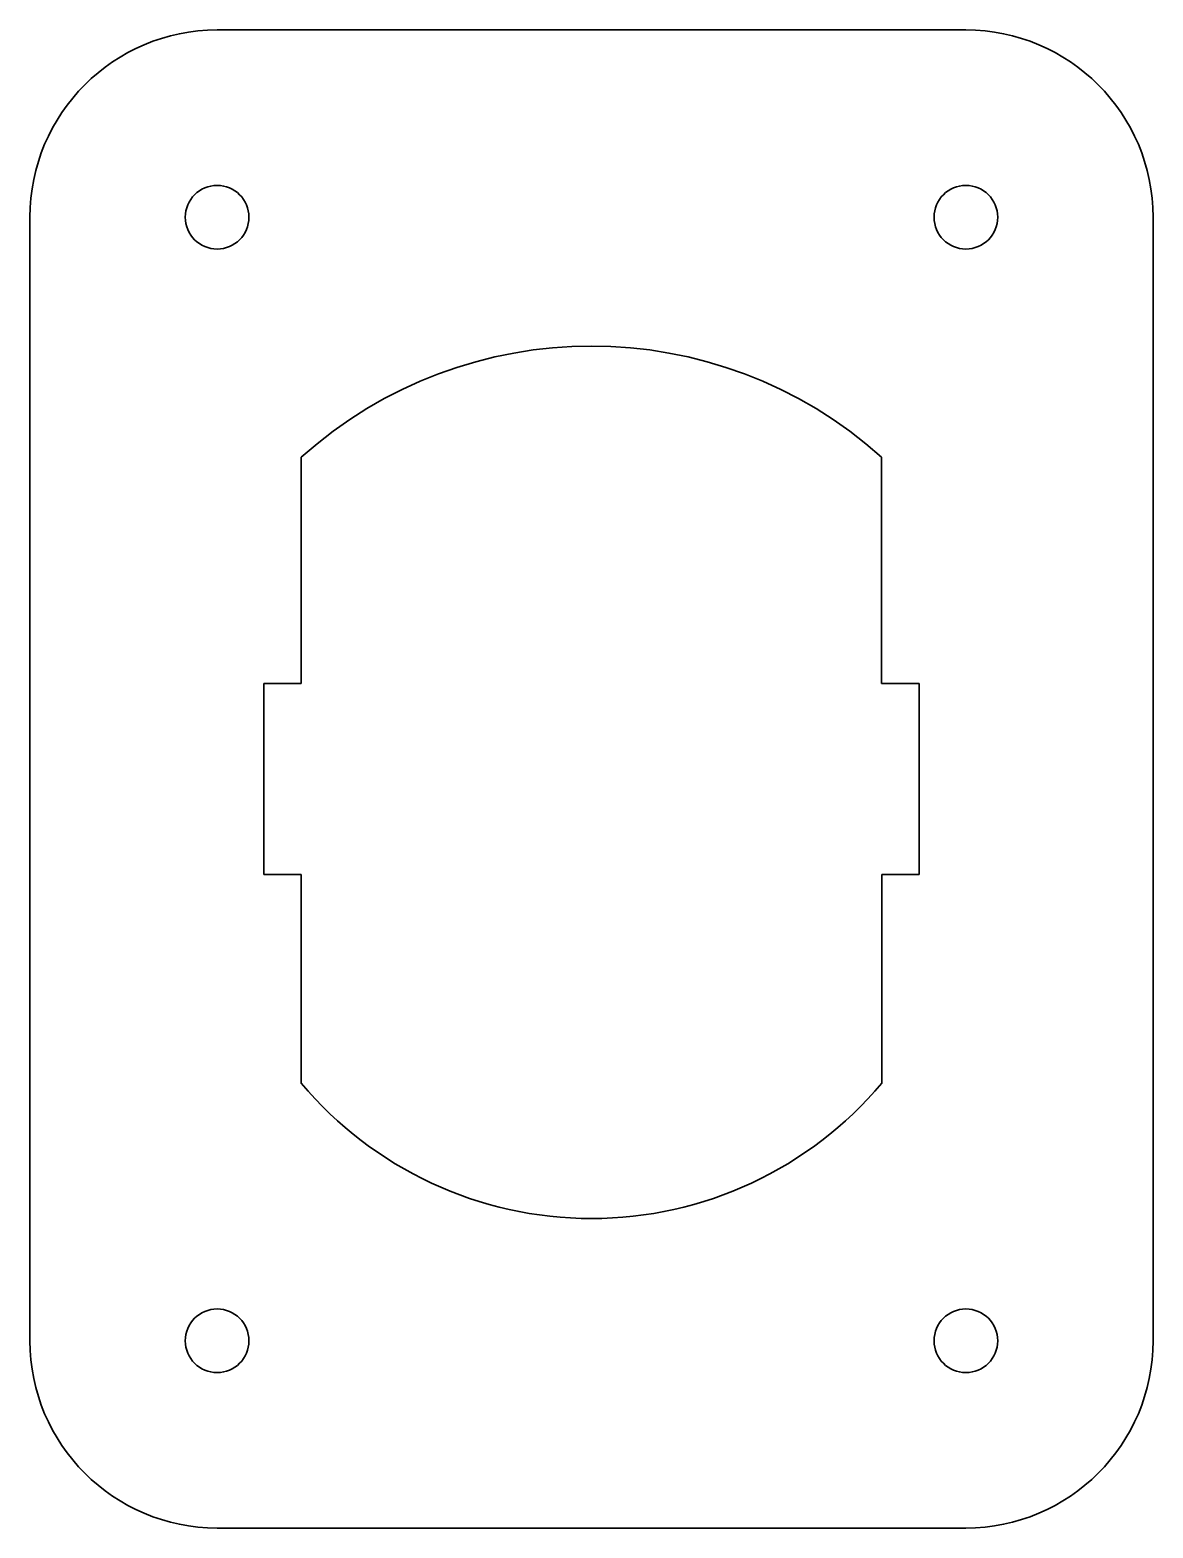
# Model space of a CAD drawing. Header units: inches. Extents: x 0 to 60, y 0 to 80.
import ezdxf

# ---------------------------------------------------------------- set-up
doc = ezdxf.new("R2010")
doc.units = ezdxf.units.IN
doc.header["$MEASUREMENT"] = 0
doc.layers.add('Visible (ANSI)', color=7, linetype='Continuous', lineweight=35)

# ---------------------------------------------------------------- blocks, each defined once
blk = doc.blocks.new('GLD-SMT-03-CBDD01_conjunto soldado_GLD-SMT-03-CBDD01')
at = {"layer": 'Visible (ANSI)'}
for p, q in [((-20, 40), (20, 40)), ((-30, -30), (-30, 30)), ((30, 30), (30, -30)), ((-15.502, 5.1), (-15.502, 17.18)), ((15.498, 17.183), (15.498, 5.1)), ((-17.502, -5.1), (-17.502, 5.1)), ((-17.502, 5.1), (-15.502, 5.1)), ((15.498, 5.1), (17.502, 5.1)), ((17.502, 5.1), (17.502, -5.1)), ((-15.502, -5.1), (-17.502, -5.1)), ((-15.502, -16.25), (-15.502, -5.1)), ((17.502, -5.1), (15.502, -5.1)), ((15.502, -5.1), (15.502, -16.25)), ((20, -40), (-20, -40))]:
    blk.add_line(p, q, dxfattribs=at)
for centre in [(-20, 30), (20, 30), (-20, -30), (20, -30)]:
    blk.add_circle(centre, 1.7, dxfattribs=at)
at = {"layer": 'Visible (ANSI)', "extrusion": (0, 0, -1)}
for centre, radius, start, end in [((-20, 30), 10, 90, 180), ((20, 30), 10, 360, 90), ((0, -0.081), 23.2, 48.07342, 131.91513), ((0, -3.221), 20.25, 220.04697, 319.95303), ((20, -30), 10, 270, 0), ((-20, -30), 10, 180, 270)]:
    blk.add_arc(centre, radius, start, end, dxfattribs=at)

msp = doc.modelspace()

# ---------------------------------------------------------------- block references
msp.add_blockref('GLD-SMT-03-CBDD01_conjunto soldado_GLD-SMT-03-CBDD01', (30, 40))

doc.saveas('drawing.dxf')
